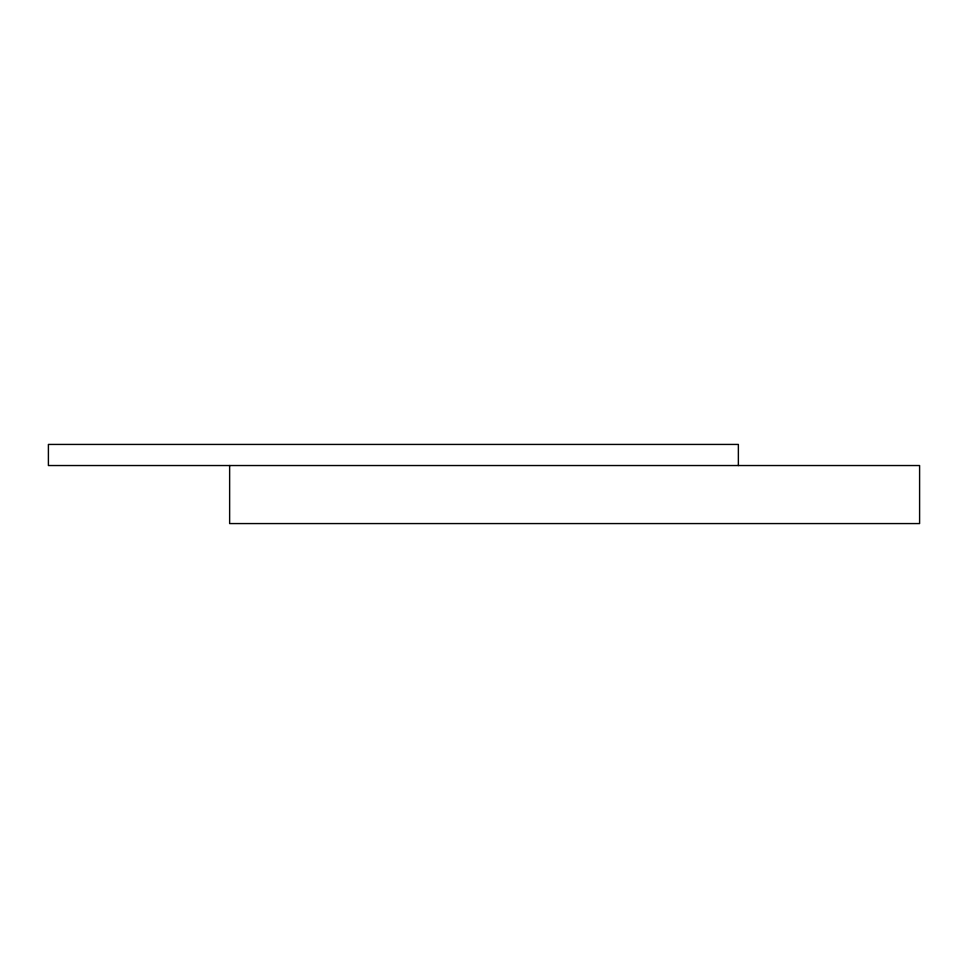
<?xml version="1.0" encoding="UTF-8"?>
<svg xmlns="http://www.w3.org/2000/svg" width="968" height="968" viewBox="0 0 968 968"><rect width="100%" height="100%" fill="white"/><g stroke="black" fill="none" stroke-linecap="round" stroke-linejoin="round"><path stroke-width="1.45" d="M738.366 465.535L738.366 444.433L48.4 444.433L48.4 465.535L919.6 465.535L919.6 523.567L229.634 523.567L229.634 465.535"/></g></svg>
